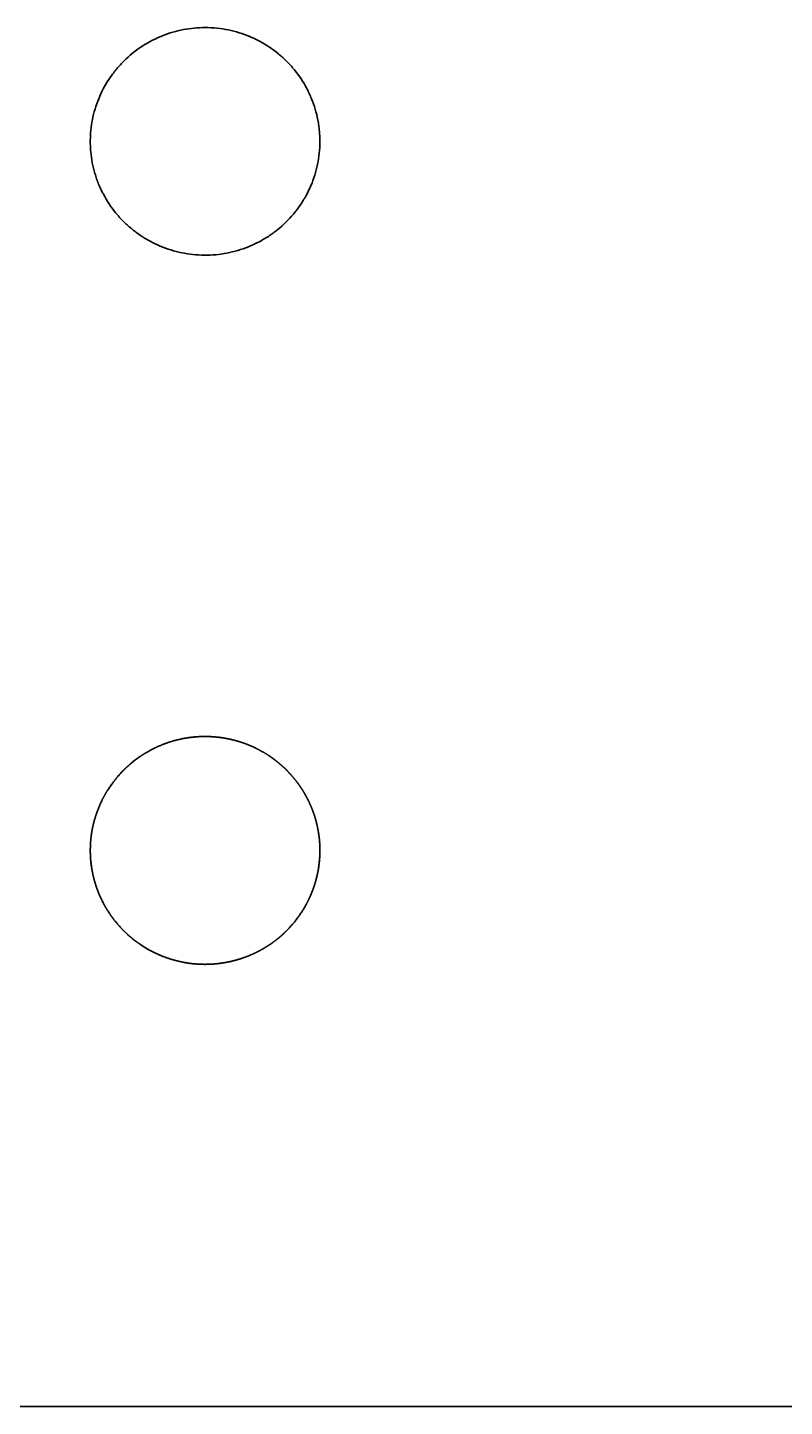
# Model space of a CAD drawing. Header units: millimetres. Extents: x 0 to 2650, y -1173 to 718.
# Drawn here: x 676.3 to 798.3, y -1130.5 to -908.4 of the extents above; entities that cross this region are included whole.
import ezdxf

# ---------------------------------------------------------------- set-up
doc = ezdxf.new("R2010")
doc.units = ezdxf.units.MM
doc.layers.add('Blocks', color=7, linetype='Continuous')
doc.layers.add('Blocks$Inner', color=7, linetype='Continuous', lineweight=25, true_color=0x007f00)
doc.layers.add('Blocks$Outline', color=7, linetype='Continuous', lineweight=35, true_color=0xff3f3f)

# ---------------------------------------------------------------- blocks, each defined once
blk = doc.blocks.new('Balcony Lounge Bench Top')
at = {"layer": 'Blocks$Inner'}
blk.add_lwpolyline([(826.47, 513), (826.47, 351.21), (826.47, 189.42), (826.47, 96.44), (826.47, -89.51), (826.47, -182.48), (826.47, -368.43), (826.47, -554.38)], dxfattribs=at)
for points, knots in [([(622.66, -2.19), (622.11, -2.19), (621.55, -2.22), (620.69, -2.3), (620.39, -2.33), (619.79, -2.42), (619.5, -2.47), (618.61, -2.64), (618.03, -2.78), (616.89, -3.12), (616.32, -3.32), (615.49, -3.66), (615.21, -3.78), (614.66, -4.04), (614.39, -4.18), (613.06, -4.88), (612.06, -5.55), (610.66, -6.68), (610.21, -7.09), (609.57, -7.73), (609.36, -7.95), (608.95, -8.4), (608.75, -8.63), (607.79, -9.79), (607.12, -10.78), (606.26, -12.38), (605.99, -12.93), (605.53, -14.05), (605.32, -14.62), (604.79, -16.35), (604.54, -17.53), (604.42, -18.75)], [342.970719, 342.970719, 342.970719, 342.970719, 345.429812, 345.429812, 346.756442, 346.756442, 348.083073, 348.083073, 350.736334, 350.736334, 353.389595, 353.389595, 354.716226, 354.716226, 356.042857, 356.042857, 361.349379, 361.349379, 364.002641, 364.002641, 365.329271, 365.329271, 366.655902, 366.655902, 371.962425, 371.962425, 374.615686, 374.615686, 377.268947, 377.268947, 382.57547, 382.57547, 382.57547, 382.57547]), ([(640.88, -22.65), (640.94, -22.04), (640.97, -21.43), (640.98, -20.82), (640.98, -20.21), (640.96, -19.6), (640.9, -18.99), (640.79, -17.78), (640.56, -16.6), (640.22, -15.43), (640.05, -14.85), (639.85, -14.27), (639.62, -13.71), (639.39, -13.14), (639.14, -12.6), (638.86, -12.06), (638.58, -11.53), (638.28, -11.01), (637.95, -10.5), (637.61, -9.99), (637.26, -9.5), (636.88, -9.03), (636.12, -8.09), (635.28, -7.23), (634.36, -6.46), (633.89, -6.07), (633.42, -5.71), (632.92, -5.37), (632.67, -5.2), (632.42, -5.03), (632.16, -4.88), (631.9, -4.72), (631.64, -4.57), (631.38, -4.42), (630.33, -3.85), (629.23, -3.38), (628.09, -3.02), (627.8, -2.94), (627.51, -2.85), (627.22, -2.78), (626.93, -2.7), (626.64, -2.63), (626.34, -2.57), (625.76, -2.45), (625.17, -2.36), (624.57, -2.3), (623.94, -2.23), (623.3, -2.19), (622.66, -2.19)], [311.843526, 311.843526, 311.843526, 311.843526, 313.676645, 313.676645, 313.676645, 315.505933, 315.505933, 315.505933, 319.145277, 319.145277, 319.145277, 320.978446, 320.978446, 320.978446, 322.797552, 322.797552, 322.797552, 324.612739, 324.612739, 324.612739, 326.441442, 326.441442, 326.441442, 330.085862, 330.085862, 330.085862, 331.906002, 331.906002, 331.906002, 332.823061, 332.823061, 332.823061, 333.737178, 333.737178, 333.737178, 337.372937, 337.372937, 337.372937, 338.284971, 338.284971, 338.284971, 339.202109, 339.202109, 339.202109, 341.02454, 341.02454, 341.02454, 342.970719, 342.970719, 342.970719, 342.970719]), ([(755.14, -22.65), (755.2, -22.04), (755.23, -21.43), (755.24, -20.82), (755.24, -20.21), (755.22, -19.6), (755.16, -19), (755.05, -17.79), (754.82, -16.6), (754.48, -15.44), (754.31, -14.85), (754.11, -14.27), (753.88, -13.71), (753.65, -13.15), (753.4, -12.6), (753.12, -12.06), (752.84, -11.53), (752.53, -11.01), (752.2, -10.51), (751.87, -10), (751.52, -9.51), (751.14, -9.04), (750.38, -8.09), (749.54, -7.23), (748.61, -6.46), (748.15, -6.07), (747.67, -5.71), (747.17, -5.37), (746.92, -5.2), (746.67, -5.04), (746.41, -4.88), (746.15, -4.72), (745.89, -4.57), (745.63, -4.43), (744.57, -3.85), (743.47, -3.38), (742.33, -3.03), (742.04, -2.94), (741.76, -2.85), (741.47, -2.78), (741.17, -2.7), (740.88, -2.63), (740.58, -2.57), (740, -2.45), (739.41, -2.36), (738.81, -2.3), (738.17, -2.23), (737.54, -2.19), (736.9, -2.19)], [311.8871, 311.8871, 311.8871, 311.8871, 313.718989, 313.718989, 313.718989, 315.547058, 315.547058, 315.547058, 319.183957, 319.183957, 319.183957, 321.015926, 321.015926, 321.015926, 322.833872, 322.833872, 322.833872, 324.647879, 324.647879, 324.647879, 326.475374, 326.475374, 326.475374, 330.117589, 330.117589, 330.117589, 331.936547, 331.936547, 331.936547, 332.853023, 332.853023, 332.853023, 333.766626, 333.766626, 333.766626, 337.400173, 337.400173, 337.400173, 338.311611, 338.311611, 338.311611, 339.228177, 339.228177, 339.228177, 341.049552, 341.049552, 341.049552, 342.994351, 342.994351, 342.994351, 342.994351]), ([(604.31, -20.69), (604.31, -21.88), (604.42, -23.04), (604.76, -24.78), (604.89, -25.35), (605.22, -26.48), (605.41, -27.03), (606.06, -28.65), (606.59, -29.69), (607.85, -31.68), (608.57, -32.59), (609.76, -33.86), (610.18, -34.26), (611.05, -35.03), (611.51, -35.4), (612.93, -36.42), (613.93, -37.01), (615.51, -37.74), (616.05, -37.96), (617.15, -38.35), (617.71, -38.52), (619.39, -38.94), (620.53, -39.11), (622.02, -39.19), (622.34, -39.19), (622.67, -39.19)], [242.207396, 242.207396, 242.207396, 242.207396, 247.336114, 247.336114, 249.900472, 249.900472, 252.464831, 252.464831, 257.593548, 257.593548, 262.722265, 262.722265, 265.286624, 265.286624, 267.850982, 267.850982, 272.979699, 272.979699, 275.544058, 275.544058, 278.108417, 278.108417, 283.237134, 283.237134, 284.670281, 284.670281, 284.670281, 284.670281]), ([(718.53, -20.69), (718.53, -21.88), (718.64, -23.04), (718.97, -24.78), (719.11, -25.35), (719.44, -26.48), (719.63, -27.03), (720.28, -28.65), (720.81, -29.69), (722.07, -31.67), (722.79, -32.59), (723.98, -33.86), (724.4, -34.26), (725.27, -35.03), (725.74, -35.4), (727.16, -36.42), (728.15, -37.01), (729.73, -37.74), (730.27, -37.96), (731.37, -38.35), (731.93, -38.52), (733.62, -38.94), (734.76, -39.11), (736.25, -39.19), (736.58, -39.19), (736.9, -39.19)], [242.233751, 242.233751, 242.233751, 242.233751, 247.366483, 247.366483, 249.93285, 249.93285, 252.499216, 252.499216, 257.631949, 257.631949, 262.764681, 262.764681, 265.331047, 265.331047, 267.897414, 267.897414, 273.030146, 273.030146, 275.596512, 275.596512, 278.162879, 278.162879, 283.295611, 283.295611, 284.730621, 284.730621, 284.730621, 284.730621]), ([(630.92, -37.21), (631.01, -37.16), (631.08, -37.13), (631.15, -37.09), (632.21, -36.53), (633.21, -35.87), (634.15, -35.11), (634.61, -34.73), (635.06, -34.32), (635.49, -33.9), (635.92, -33.47), (636.32, -33.03), (636.71, -32.57), (637.09, -32.1), (637.45, -31.62), (637.79, -31.12), (638.13, -30.62), (638.45, -30.1), (638.74, -29.56), (639.31, -28.5), (639.78, -27.39), (640.14, -26.23), (640.32, -25.64), (640.47, -25.05), (640.59, -24.46), (640.72, -23.86), (640.81, -23.26), (640.88, -22.65)], [293.359471, 293.359471, 293.359471, 293.359471, 293.603955, 293.603955, 293.603955, 297.247749, 297.247749, 297.247749, 299.075934, 299.075934, 299.075934, 300.890701, 300.890701, 300.890701, 302.709506, 302.709506, 302.709506, 304.54239, 304.54239, 304.54239, 308.181253, 308.181253, 308.181253, 310.010451, 310.010451, 310.010451, 311.843526, 311.843526, 311.843526, 311.843526]), ([(745.18, -37.2), (745.26, -37.16), (745.33, -37.12), (745.4, -37.09), (746.46, -36.52), (747.46, -35.86), (748.4, -35.1), (748.87, -34.72), (749.32, -34.32), (749.75, -33.89), (750.17, -33.47), (750.58, -33.03), (750.96, -32.56), (751.35, -32.1), (751.71, -31.62), (752.05, -31.12), (752.39, -30.62), (752.71, -30.09), (753, -29.56), (753.57, -28.49), (754.04, -27.38), (754.4, -26.22), (754.58, -25.64), (754.73, -25.05), (754.85, -24.46), (754.98, -23.86), (755.07, -23.26), (755.14, -22.65)], [293.421439, 293.421439, 293.421439, 293.421439, 293.659018, 293.659018, 293.659018, 297.300604, 297.300604, 297.300604, 299.127671, 299.127671, 299.127671, 300.941325, 300.941325, 300.941325, 302.759013, 302.759013, 302.759013, 304.590734, 304.590734, 304.590734, 308.227241, 308.227241, 308.227241, 310.055259, 310.055259, 310.055259, 311.8871, 311.8871, 311.8871, 311.8871]), ([(622.67, -39.19), (622.92, -39.19), (623.17, -39.19), (623.42, -39.18), (623.72, -39.17), (624.02, -39.15), (624.32, -39.12), (625.51, -39.01), (626.67, -38.79), (627.82, -38.45), (628.11, -38.36), (628.39, -38.27), (628.68, -38.17), (628.96, -38.07), (629.24, -37.96), (629.52, -37.85), (629.99, -37.65), (630.46, -37.44), (630.92, -37.21)], [284.670281, 284.670281, 284.670281, 284.670281, 285.434445, 285.434445, 285.434445, 286.346256, 286.346256, 286.346256, 289.981574, 289.981574, 289.981574, 290.895705, 290.895705, 290.895705, 291.812535, 291.812535, 291.812535, 293.359471, 293.359471, 293.359471, 293.359471]), ([(736.9, -39.19), (737.15, -39.19), (737.41, -39.19), (737.66, -39.18), (737.96, -39.17), (738.25, -39.15), (738.55, -39.12), (739.74, -39.01), (740.91, -38.78), (742.06, -38.44), (742.35, -38.36), (742.64, -38.27), (742.92, -38.17), (743.21, -38.07), (743.49, -37.96), (743.77, -37.85), (744.24, -37.65), (744.71, -37.44), (745.18, -37.2)], [284.730621, 284.730621, 284.730621, 284.730621, 285.494353, 285.494353, 285.494353, 286.405632, 286.405632, 286.405632, 290.038733, 290.038733, 290.038733, 290.952285, 290.952285, 290.952285, 291.868566, 291.868566, 291.868566, 293.421439, 293.421439, 293.421439, 293.421439])]:
    blk.add_open_spline(points, degree=3, knots=knots, dxfattribs=at)
blk.add_rational_spline([(736.9, -2.19), (736.34, -2.19), (735.78, -2.22), (735.23, -2.27), (734.93, -2.3), (734.62, -2.33), (734.32, -2.38), (734.03, -2.42), (733.73, -2.47), (733.43, -2.53), (732.84, -2.64), (732.26, -2.78), (731.69, -2.95), (731.12, -3.12), (730.55, -3.32), (729.99, -3.55), (729.71, -3.66), (729.44, -3.79), (729.16, -3.91), (728.89, -4.04), (728.62, -4.18), (728.35, -4.32), (727.28, -4.88), (726.28, -5.55), (725.35, -6.31), (724.89, -6.69), (724.44, -7.09), (724.01, -7.52), (723.79, -7.73), (723.58, -7.95), (723.37, -8.17), (723.17, -8.4), (722.97, -8.63), (722.78, -8.86), (722.01, -9.79), (721.34, -10.78), (720.77, -11.85), (720.48, -12.38), (720.21, -12.93), (719.98, -13.49), (719.74, -14.05), (719.54, -14.62), (719.36, -15.2), (719.01, -16.35), (718.76, -17.53), (718.63, -18.75)], [0.999999999902, 0.999999999902, 0.999999999902, 0.999999999902, 0.999999999901, 0.999999999901, 0.999999999901, 0.999999999901, 0.999999999901, 0.999999999901, 0.999999999901, 0.999999999901, 0.999999999901, 0.999999999901, 0.999999999901, 0.999999999901, 0.999999999901, 0.9999999999, 0.9999999999, 0.9999999999, 0.9999999999, 0.9999999999, 0.9999999999, 0.9999999999, 0.9999999999, 0.9999999999, 0.999999999899, 0.999999999899, 0.999999999899, 0.999999999899, 0.999999999899, 0.999999999899, 0.999999999899, 0.999999999899, 0.999999999899, 0.999999999899, 0.999999999899, 0.999999999899, 0.999999999898, 0.999999999898, 0.999999999898, 0.999999999898, 0.999999999898, 0.999999999932, 0.999999999966, 1], degree=3, knots=[342.994351, 342.994351, 342.994351, 342.994351, 345.452771, 345.452771, 345.452771, 346.789713, 346.789713, 346.789713, 348.119881, 348.119881, 348.119881, 350.765686, 350.765686, 350.765686, 353.412305, 353.412305, 353.412305, 354.743507, 354.743507, 354.743507, 356.080244, 356.080244, 356.080244, 361.382839, 361.382839, 361.382839, 364.040799, 364.040799, 364.040799, 365.376926, 365.376926, 365.376926, 366.705019, 366.705019, 366.705019, 372.003111, 372.003111, 372.003111, 374.672076, 374.672076, 374.672076, 377.321972, 377.321972, 377.321972, 382.632049, 382.632049, 382.632049, 382.632049], dxfattribs=at)
for points in [[(604.42, -18.75), (604.35, -19.4), (604.31, -20.05), (604.31, -20.69)], [(718.63, -18.75), (718.57, -19.4), (718.53, -20.05), (718.53, -20.69)]]:
    blk.add_open_spline(points, degree=3, dxfattribs=at)
at = {"layer": 'Blocks$Outline'}
for points, knots in [([(826.47, -532.38), (826.47, -477.73), (826.47, -423.08), (826.47, -368.43), (826.47, -306.45), (826.47, -244.47), (826.47, -182.48), (826.47, -151.49), (826.47, -120.5), (826.47, -89.51), (826.47, -27.52), (826.47, 34.46), (826.47, 96.44), (826.47, 127.44), (826.47, 158.43), (826.47, 189.42), (826.47, 243.35), (826.47, 297.28), (826.47, 351.21), (826.47, 397.8), (826.47, 444.4), (826.47, 491)], [33.722846, 33.722846, 33.722846, 33.722846, 34.604537, 34.604537, 34.604537, 35.604537, 35.604537, 35.604537, 36.604537, 36.604537, 36.604537, 37.604537, 37.604537, 37.604537, 38.604537, 38.604537, 38.604537, 39.604537, 39.604537, 39.604537, 40.468559, 40.468559, 40.468559, 40.468559]), ([(604.42, -18.75), (604.54, -17.53), (604.79, -16.35), (605.32, -14.62), (605.53, -14.05), (605.99, -12.93), (606.26, -12.38), (607.12, -10.78), (607.79, -9.79), (608.75, -8.63), (608.95, -8.4), (609.36, -7.95), (609.57, -7.73), (610.21, -7.09), (610.66, -6.68), (612.06, -5.55), (613.06, -4.88), (614.39, -4.18), (614.66, -4.04), (615.21, -3.78), (615.49, -3.66), (616.32, -3.32), (616.89, -3.12), (618.03, -2.78), (618.61, -2.64), (619.5, -2.47), (619.79, -2.42), (620.39, -2.33), (620.69, -2.3), (621.55, -2.22), (622.11, -2.19), (622.66, -2.19), (623.3, -2.19), (623.94, -2.23), (624.57, -2.3), (625.17, -2.36), (625.76, -2.45), (626.34, -2.57), (626.64, -2.63), (626.93, -2.7), (627.22, -2.78), (627.51, -2.85), (627.8, -2.94), (628.09, -3.02), (629.23, -3.38), (630.33, -3.85), (631.38, -4.42), (631.64, -4.57), (631.9, -4.72), (632.16, -4.88), (632.42, -5.03), (632.67, -5.2), (632.92, -5.37), (633.42, -5.71), (633.89, -6.07), (634.36, -6.46), (635.28, -7.23), (636.12, -8.09), (636.88, -9.03), (637.26, -9.5), (637.61, -9.99), (637.95, -10.5), (638.28, -11.01), (638.58, -11.53), (638.86, -12.06), (639.14, -12.6), (639.39, -13.14), (639.62, -13.71), (639.85, -14.27), (640.05, -14.85), (640.22, -15.43), (640.56, -16.6), (640.79, -17.78), (640.9, -18.99), (640.96, -19.6), (640.98, -20.21), (640.98, -20.82), (640.97, -21.43), (640.94, -22.04), (640.88, -22.65), (640.81, -23.26), (640.72, -23.86), (640.59, -24.46), (640.47, -25.05), (640.32, -25.64), (640.14, -26.23), (639.78, -27.39), (639.31, -28.5), (638.74, -29.56), (638.45, -30.1), (638.13, -30.62), (637.79, -31.12), (637.45, -31.62), (637.09, -32.1), (636.71, -32.57), (636.32, -33.03), (635.92, -33.47), (635.49, -33.9), (635.06, -34.32), (634.61, -34.73), (634.15, -35.11), (633.21, -35.87), (632.21, -36.53), (631.15, -37.09), (631.08, -37.13), (631.01, -37.16), (630.92, -37.21), (630.46, -37.44), (629.99, -37.65), (629.52, -37.85), (629.24, -37.96), (628.96, -38.07), (628.68, -38.17), (628.39, -38.27), (628.11, -38.36), (627.82, -38.45), (626.67, -38.79), (625.51, -39.01), (624.32, -39.12), (624.02, -39.15), (623.72, -39.17), (623.42, -39.18), (623.17, -39.19), (622.92, -39.19), (622.67, -39.19), (622.34, -39.19), (622.02, -39.19), (620.53, -39.11), (619.39, -38.94), (617.71, -38.52), (617.15, -38.35), (616.05, -37.96), (615.51, -37.74), (613.93, -37.01), (612.93, -36.42), (611.51, -35.4), (611.05, -35.03), (610.18, -34.26), (609.76, -33.86), (608.57, -32.59), (607.85, -31.68), (606.59, -29.69), (606.06, -28.65), (605.41, -27.03), (605.22, -26.48), (604.89, -25.35), (604.76, -24.78), (604.42, -23.04), (604.31, -21.88), (604.31, -20.69), (604.31, -20.05), (604.35, -19.4), (604.42, -18.75)], [-382.57547, -382.57547, -382.57547, -382.57547, -377.268947, -377.268947, -374.615686, -374.615686, -371.962425, -371.962425, -366.655902, -366.655902, -365.329271, -365.329271, -364.002641, -364.002641, -361.349379, -361.349379, -356.042857, -356.042857, -354.716226, -354.716226, -353.389595, -353.389595, -350.736334, -350.736334, -348.083073, -348.083073, -346.756442, -346.756442, -345.429812, -345.429812, -342.970719, -342.970719, -342.970719, -341.02454, -341.02454, -341.02454, -339.202109, -339.202109, -339.202109, -338.284971, -338.284971, -338.284971, -337.372937, -337.372937, -337.372937, -333.737178, -333.737178, -333.737178, -332.823061, -332.823061, -332.823061, -331.906002, -331.906002, -331.906002, -330.085862, -330.085862, -330.085862, -326.441442, -326.441442, -326.441442, -324.612739, -324.612739, -324.612739, -322.797552, -322.797552, -322.797552, -320.978446, -320.978446, -320.978446, -319.145277, -319.145277, -319.145277, -315.505933, -315.505933, -315.505933, -313.676645, -313.676645, -313.676645, -311.843526, -311.843526, -311.843526, -310.010451, -310.010451, -310.010451, -308.181253, -308.181253, -308.181253, -304.54239, -304.54239, -304.54239, -302.709506, -302.709506, -302.709506, -300.890701, -300.890701, -300.890701, -299.075934, -299.075934, -299.075934, -297.247749, -297.247749, -297.247749, -293.603955, -293.603955, -293.603955, -293.359471, -293.359471, -293.359471, -291.812535, -291.812535, -291.812535, -290.895705, -290.895705, -290.895705, -289.981574, -289.981574, -289.981574, -286.346256, -286.346256, -286.346256, -285.434445, -285.434445, -285.434445, -284.670281, -284.670281, -284.670281, -283.237134, -283.237134, -278.108417, -278.108417, -275.544058, -275.544058, -272.979699, -272.979699, -267.850982, -267.850982, -265.286624, -265.286624, -262.722265, -262.722265, -257.593548, -257.593548, -252.464831, -252.464831, -249.900472, -249.900472, -247.336114, -247.336114, -242.207396, -242.207396, -242.207396, -240.254448, -240.254448, -240.254448, -240.254448])]:
    blk.add_open_spline(points, degree=3, knots=knots, dxfattribs=at)
blk.add_rational_spline([(718.63, -18.75), (718.76, -17.53), (719.01, -16.35), (719.36, -15.2), (719.54, -14.62), (719.74, -14.05), (719.98, -13.49), (720.21, -12.93), (720.48, -12.38), (720.77, -11.85), (721.34, -10.78), (722.01, -9.79), (722.78, -8.86), (722.97, -8.63), (723.17, -8.4), (723.37, -8.17), (723.58, -7.95), (723.79, -7.73), (724.01, -7.52), (724.44, -7.09), (724.89, -6.69), (725.35, -6.31), (726.28, -5.55), (727.28, -4.88), (728.35, -4.32), (728.62, -4.18), (728.89, -4.04), (729.16, -3.91), (729.44, -3.79), (729.71, -3.66), (729.99, -3.55), (730.55, -3.32), (731.12, -3.12), (731.69, -2.95), (732.26, -2.78), (732.84, -2.64), (733.43, -2.53), (733.73, -2.47), (734.03, -2.42), (734.32, -2.38), (734.62, -2.33), (734.93, -2.3), (735.23, -2.27), (735.78, -2.22), (736.34, -2.19), (736.9, -2.19), (737.54, -2.19), (738.17, -2.23), (738.81, -2.3), (739.41, -2.36), (740, -2.45), (740.58, -2.57), (740.88, -2.63), (741.17, -2.7), (741.47, -2.78), (741.76, -2.85), (742.04, -2.94), (742.33, -3.03), (743.47, -3.38), (744.57, -3.85), (745.63, -4.43), (745.89, -4.57), (746.15, -4.72), (746.41, -4.88), (746.67, -5.04), (746.92, -5.2), (747.17, -5.37), (747.67, -5.71), (748.15, -6.07), (748.61, -6.46), (749.54, -7.23), (750.38, -8.09), (751.14, -9.04), (751.52, -9.51), (751.87, -10), (752.2, -10.51), (752.53, -11.01), (752.84, -11.53), (753.12, -12.06), (753.4, -12.6), (753.65, -13.15), (753.88, -13.71), (754.11, -14.27), (754.31, -14.85), (754.48, -15.44), (754.82, -16.6), (755.05, -17.79), (755.16, -19), (755.22, -19.6), (755.24, -20.21), (755.24, -20.82), (755.23, -21.43), (755.2, -22.04), (755.14, -22.65), (755.07, -23.26), (754.98, -23.86), (754.85, -24.46), (754.73, -25.05), (754.58, -25.64), (754.4, -26.22), (754.04, -27.38), (753.57, -28.49), (753, -29.56), (752.71, -30.09), (752.39, -30.62), (752.05, -31.12), (751.71, -31.62), (751.35, -32.1), (750.96, -32.56), (750.58, -33.03), (750.17, -33.47), (749.75, -33.89), (749.32, -34.32), (748.87, -34.72), (748.4, -35.1), (747.46, -35.86), (746.46, -36.52), (745.4, -37.09), (745.33, -37.12), (745.26, -37.16), (745.18, -37.2), (744.71, -37.44), (744.24, -37.65), (743.77, -37.85), (743.49, -37.96), (743.21, -38.07), (742.92, -38.17), (742.64, -38.27), (742.35, -38.36), (742.06, -38.44), (740.91, -38.78), (739.74, -39.01), (738.55, -39.12), (738.25, -39.15), (737.96, -39.17), (737.66, -39.18), (737.41, -39.19), (737.15, -39.19), (736.9, -39.19), (736.58, -39.19), (736.25, -39.19), (734.76, -39.11), (733.62, -38.94), (731.93, -38.52), (731.37, -38.35), (730.27, -37.96), (729.73, -37.74), (728.15, -37.01), (727.16, -36.42), (725.74, -35.4), (725.27, -35.03), (724.4, -34.26), (723.98, -33.86), (722.79, -32.59), (722.07, -31.67), (720.81, -29.69), (720.28, -28.65), (719.63, -27.03), (719.44, -26.48), (719.11, -25.35), (718.97, -24.78), (718.64, -23.04), (718.53, -21.88), (718.53, -20.69), (718.53, -20.05), (718.57, -19.4), (718.63, -18.75)], [1.0000000001, 1.00000000006, 1.00000000003, 0.999999999996, 0.999999999997, 0.999999999997, 0.999999999997, 0.999999999997, 0.999999999997, 0.999999999997, 0.999999999997, 0.999999999997, 0.999999999997, 0.999999999997, 0.999999999997, 0.999999999997, 0.999999999997, 0.999999999997, 0.999999999997, 0.999999999998, 0.999999999998, 0.999999999998, 0.999999999998, 0.999999999998, 0.999999999998, 0.999999999998, 0.999999999999, 0.999999999999, 0.999999999999, 0.999999999999, 0.999999999999, 0.999999999999, 0.999999999999, 0.999999999999, 0.999999999999, 0.999999999999, 0.999999999999, 0.999999999999, 0.999999999999, 1, 1, 1, 1, 1, 1, 1, 1, 1, 1, 1, 1, 1, 1, 1, 1, 1, 1, 1, 1, 1, 1, 1, 1, 1, 1, 1, 1, 1, 1, 1, 1, 1, 1, 1, 1, 1, 1, 1, 1, 1, 1, 1, 1, 1, 1, 1, 1, 1, 1, 1, 1, 1, 1, 1, 1, 1, 1, 1, 1, 1, 1, 1, 1, 1, 1, 1, 1, 1, 1, 1, 1, 1, 1, 1, 1, 1, 1, 1, 1, 1, 1, 1, 1, 1, 1, 1, 1, 1, 1, 1, 1, 1, 1, 1, 1, 1, 1, 1, 1, 1, 1, 1, 1, 1, 1, 1, 1, 1, 1, 1, 1, 1, 1, 1, 1, 1, 1, 1, 1, 1, 1, 1, 1, 1, 1, 1, 1], degree=3, knots=[-382.632049, -382.632049, -382.632049, -382.632049, -377.321972, -377.321972, -377.321972, -374.672076, -374.672076, -374.672076, -372.003111, -372.003111, -372.003111, -366.705019, -366.705019, -366.705019, -365.376926, -365.376926, -365.376926, -364.040799, -364.040799, -364.040799, -361.382839, -361.382839, -361.382839, -356.080244, -356.080244, -356.080244, -354.743507, -354.743507, -354.743507, -353.412305, -353.412305, -353.412305, -350.765686, -350.765686, -350.765686, -348.119881, -348.119881, -348.119881, -346.789713, -346.789713, -346.789713, -345.452771, -345.452771, -345.452771, -342.994351, -342.994351, -342.994351, -341.049552, -341.049552, -341.049552, -339.228177, -339.228177, -339.228177, -338.311611, -338.311611, -338.311611, -337.400173, -337.400173, -337.400173, -333.766626, -333.766626, -333.766626, -332.853023, -332.853023, -332.853023, -331.936547, -331.936547, -331.936547, -330.117589, -330.117589, -330.117589, -326.475374, -326.475374, -326.475374, -324.647879, -324.647879, -324.647879, -322.833872, -322.833872, -322.833872, -321.015926, -321.015926, -321.015926, -319.183957, -319.183957, -319.183957, -315.547058, -315.547058, -315.547058, -313.718989, -313.718989, -313.718989, -311.8871, -311.8871, -311.8871, -310.055259, -310.055259, -310.055259, -308.227241, -308.227241, -308.227241, -304.590734, -304.590734, -304.590734, -302.759013, -302.759013, -302.759013, -300.941325, -300.941325, -300.941325, -299.127671, -299.127671, -299.127671, -297.300604, -297.300604, -297.300604, -293.659018, -293.659018, -293.659018, -293.421439, -293.421439, -293.421439, -291.868566, -291.868566, -291.868566, -290.952285, -290.952285, -290.952285, -290.038733, -290.038733, -290.038733, -286.405632, -286.405632, -286.405632, -285.494353, -285.494353, -285.494353, -284.730621, -284.730621, -284.730621, -283.295611, -283.295611, -278.162879, -278.162879, -275.596512, -275.596512, -273.030146, -273.030146, -267.897414, -267.897414, -265.331047, -265.331047, -262.764681, -262.764681, -257.631949, -257.631949, -252.499216, -252.499216, -249.93285, -249.93285, -247.366483, -247.366483, -242.233751, -242.233751, -242.233751, -240.280787, -240.280787, -240.280787, -240.280787], dxfattribs=at)

msp = doc.modelspace()

# ---------------------------------------------------------------- block references
at = {"layer": 'Blocks', "rotation": 270.0000000000026}
msp.add_blockref('Balcony Lounge Bench Top', (725.63, -304.05), dxfattribs=at)

doc.saveas('drawing.dxf')
